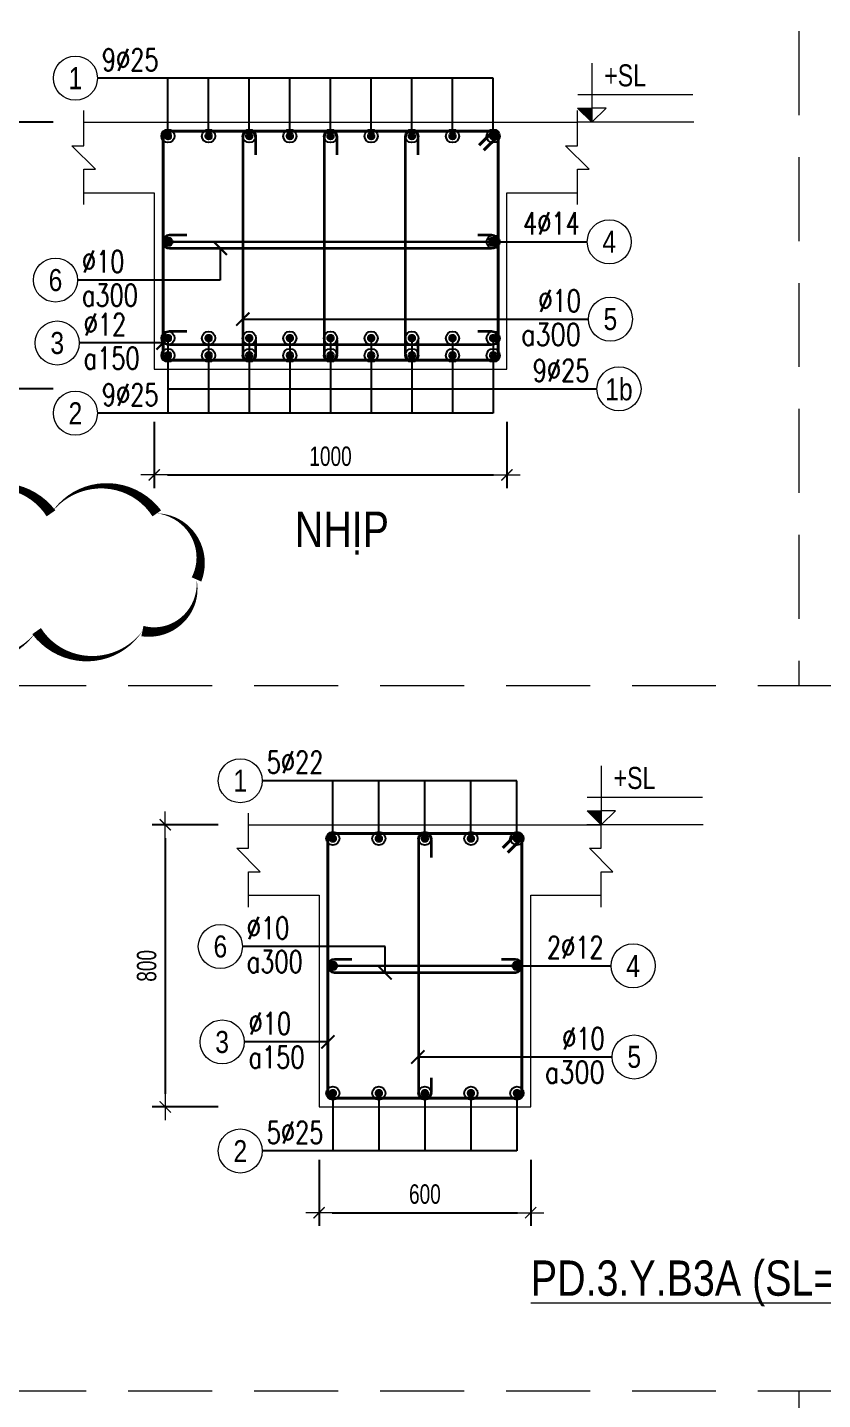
# Model space of a CAD drawing. Header units: millimetres. Extents: x 0 to 264070, y -218202 to 27271.
# Drawn here: x 256760 to 259014, y -193173 to -189282 of the extents above; entities that cross this region are included whole.
import ezdxf
from ezdxf.enums import TextEntityAlignment as Align

# ---------------------------------------------------------------- set-up
doc = ezdxf.new("R2010")
doc.units = ezdxf.units.MM
doc.header["$PDMODE"] = 3
doc.linetypes.add('HIDDEN2', pattern=[4.762499999999999, 3.175, -1.5875])
doc.layers.get('0').update_dxf_attribs({"lineweight": 20})
doc.layers.get('Defpoints').update_dxf_attribs({"color": 151, "lineweight": 9})
doc.layers.add('2020-08-14', color=6, linetype='Continuous', lineweight=20, plot=False)
for name, color, linetype, lineweight in [('NDC_S_ANNO', 7, 'Continuous', 20), ('NDC_S_CONTINUOUS', 3, 'Continuous', 20), ('NDC_S_DIM', 1, 'Continuous', 15), ('NDC_S_HIDDEN', 8, 'HIDDEN2', 13), ('NDC_S_REBAR', 4, 'Continuous', 35), ('NDC_S_STIRRUP', 4, 'Continuous', 40), ('NDC_S_TEXT SYMBOL', 7, 'Continuous', 20), ('NDC_S_THIN LINE', 8, 'Continuous', 9), ('NDC_S_VN TEXT', 7, 'Continuous', 20)]:
    doc.layers.add(name, color=color, linetype=linetype, lineweight=lineweight)
doc.styles.add('ARIAL', font='arial.ttf', dxfattribs={"width": 0.8})
doc.styles.add('NDC_ANNO', font='', dxfattribs={"width": 0.8})
doc.styles.add('NDC_DIM', font='', dxfattribs={"width": 0.75})
doc.styles.add('NDC_EN TXT', font='romans.shx', dxfattribs={"width": 0.8})
doc.styles.get('NDC_ANNO').set_extended_font_data('Dotum')
doc.styles.get('NDC_DIM').set_extended_font_data('Dotum')
doc.dimstyles.new('NDC_dim_25', dxfattribs={"dimscale": 25, "dimtxt": 2.2, "dimasz": 1.5, "dimexe": 1.5, "dimexo": 2.5, "dimgap": 1, "dimtad": 1, "dimdec": 0, "dimzin": 0, "dimdsep": 46, "dimtxsty": 'NDC_DIM', "dimblk": 'DIMMARK', "dimcen": 0.09, "dimdle": 1.2, "dimclrd": 1, "dimclre": 1, "dimclrt": 3, "dimadec": 0, "dimazin": 0, "dimtfac": 1, "dimtdec": 0, "dimtix": 1, "dimtofl": 0, "dimtmove": 0, "dimatfit": 3, "dimfxl": 6, "dimfxlon": 1, "dimtolj": 1, "dimtzin": 0, "dimarcsym": 0})

# ---------------------------------------------------------------- blocks, each defined once
blk = doc.blocks.new('kata_block_TD')
at = {"color": 6, "linetype": 'ByBlock', "lineweight": -2, "style": 'ARIAL', "width": 0.8}
blk.add_attdef('SECTDET2', text='', height=5, dxfattribs=at).set_placement((0, 7.970649532882817), align=Align.CENTER)
at = {"color": 0, "linetype": 'ByBlock', "lineweight": -2, "style": 'ARIAL', "width": 0.8}
blk.add_attdef('SECTDET1', text='', height=5, dxfattribs=at).set_placement((0, 1.470649532882817), align=Align.CENTER)
at = {"color": 3, "lineweight": 25, "style": 'ARIAL', "width": 0.8}
blk.add_attdef('SSCALE', text='', height=2.5, dxfattribs=at).set_placement((0, -3.998868953555331), align=Align.CENTER)
blk = doc.blocks.new('kata_block_CT')
at = {"layer": 'NDC_S_ANNO'}
blk.add_hatch(color=3, dxfattribs=at).paths.add_polyline_path([(0, 1.596954857557648), (-1.612010908633238, 1.596954857557648), (0, 0)])
at = {"layer": 'NDC_S_ANNO', "ltscale": 50}
h = blk.add_hatch(dxfattribs=at)
h.set_pattern_fill('ANSI31', color=256, scale=1.406250541793835, style=0)
h.set_pattern_definition([(45.00000000000001, (0, 5.456968210637569e-12), (-3.157122508925224, 3.157122508925225), [])])
h.paths.add_polyline_path([(0, 1.596954857557648), (0, 0), (1.612010908924276, 1.596954857557648)])
for p, q in [((-1.592704896858777, 3.140833880479477), (11.46947077315417, 3.140833880479477)), ((11.56125648126181, 5.456968210637569e-12), (-1.63869572513795, 5.456968210637569e-12))]:
    blk.add_line(p, q, dxfattribs=at)
for points in [[(0, 6.69495074864426), (0, 0)], [(0, 0), (-1.612010908924276, 1.596954857557648), (0, 1.596954857557648)], [(0, 0), (1.612010908924276, 1.596954857557648), (0, 1.596954857557648)]]:
    blk.add_lwpolyline(points, dxfattribs=at)
at = {"layer": 'NDC_S_ANNO', "color": 8, "ltscale": 50}
blk.add_lwpolyline([(0, 0), (-1.612010908633238, 1.596954857557648), (0, 1.596954857557648)], dxfattribs=at)
at = {"layer": 'NDC_S_TEXT SYMBOL', "color": 3, "style": 'NDC_ANNO', "width": 0.8}
blk.add_attdef('CT', (1.409564409346785, 4.068271311703938), '', height=2.5, dxfattribs=at)
blk = doc.blocks.new('DIMMARK')
at = {"layer": 'NDC_S_DIM', "color": 1}
blk.add_line((-1.5, 0), (1, 0), dxfattribs=at)
at = {"layer": 'NDC_S_DIM', "color": 2, "const_width": 0.1}
blk.add_lwpolyline([(-0.4242640687119285, -0.4242640687119285), (0.4242640687119285, 0.4242640687119285)], dxfattribs=at)
blk = doc.blocks.new('*D778')
at = {"layer": 'Defpoints', "color": 0, "transparency": 16777216}
for p in [(257586.6993004915, -192343.0467164857), (258186.6993004915, -192343.0467164857), (258186.6993004915, -192643.0467164857)]:
    blk.add_point(p, dxfattribs=at)
at = {"layer": 'NDC_S_DIM', "color": 1, "lineweight": -2, "transparency": 16777216}
for p, q in [((257586.6993004915, -192493.0467164857), (257586.6993004915, -192680.5467164857)), ((258186.6993004915, -192493.0467164857), (258186.6993004915, -192680.5467164857)), ((257624.1993004915, -192643.0467164857), (258149.1993004915, -192643.0467164857))]:
    blk.add_line(p, q, dxfattribs=at)
at = {"layer": 'NDC_S_DIM', "color": 1, "lineweight": -2, "transparency": 16777216, "xscale": 37.5, "yscale": 37.5, "zscale": 37.5, "rotation": 180}
blk.add_blockref('DIMMARK', (257586.6993004915, -192643.0467164857), dxfattribs=at)
at = {"layer": 'NDC_S_DIM', "color": 1, "lineweight": -2, "transparency": 16777216, "xscale": 37.5, "yscale": 37.5, "zscale": 37.5}
blk.add_blockref('DIMMARK', (258186.6993004915, -192643.0467164857), dxfattribs=at)
at = {"layer": 'NDC_S_DIM', "color": 3, "transparency": 16777216, "insert": (257886.6993004915, -192590.5467164857), "char_height": 55.00000000000001, "attachment_point": 5, "style": 'NDC_DIM'}
blk.add_mtext('\\A1;600', dxfattribs=at)
blk = doc.blocks.new('*D779')
at = {"layer": 'Defpoints', "color": 0, "transparency": 16777216}
for p in [(257656.3724250358, -191543.0467164857), (257150.3724250357, -192343.0467164857), (257656.3724250358, -192343.0467164857)]:
    blk.add_point(p, dxfattribs=at)
at = {"layer": 'NDC_S_DIM', "color": 1, "lineweight": -2, "transparency": 16777216}
for p, q in [((257300.3724250357, -191543.0467164857), (257112.8724250357, -191543.0467164857)), ((257150.3724250357, -191580.5467164857), (257150.3724250357, -192305.5467164857)), ((257300.3724250357, -192343.0467164857), (257112.8724250357, -192343.0467164857))]:
    blk.add_line(p, q, dxfattribs=at)
at = {"layer": 'NDC_S_DIM', "color": 1, "lineweight": -2, "transparency": 16777216, "xscale": 37.5, "yscale": 37.5, "zscale": 37.5}
for p, rotation in [((257150.3724250357, -191543.0467164857), 90), ((257150.3724250357, -192343.0467164857), 270)]:
    blk.add_blockref('DIMMARK', p, dxfattribs=dict(at, rotation=rotation))
at = {"layer": 'NDC_S_DIM', "color": 3, "transparency": 16777216, "insert": (257097.8724250358, -191943.0467164856), "char_height": 55.00000000000001, "attachment_point": 5, "rotation": 90, "style": 'NDC_DIM'}
blk.add_mtext('\\A1;800', dxfattribs=at)
blk = doc.blocks.new('kata_block_THEP')
at = {"layer": 'NDC_S_REBAR', "color": 0}
for p, q in [((-0.5, 0), (0.5, 0)), ((-0.3535533905960619, 0.353553390592424), (0.3535533905960619, -0.353553390592424)), ((0.3535533905960619, 0.353553390592424), (-0.3535533905960619, -0.353553390592424)), ((0, 0.5), (0, -0.5))]:
    blk.add_line(p, q, dxfattribs=at)
at = {"layer": 'NDC_S_REBAR', "color": 0, "const_width": 0.08333333333333334}
blk.add_lwpolyline([(-0.5, -1.818989403545856e-12, 1), (0.5000000000145519, -1.818989403545856e-12, 1), (-0.5, -1.818989403545856e-12, 1)], format="xyb", dxfattribs=at)
blk = doc.blocks.new('*U240')
blk.add_circle((-2.5, 0), 2.5)
at = {"layer": 'NDC_S_VN TEXT', "color": 3, "style": 'NDC_EN TXT', "width": 0.75}
blk.add_attdef('DK1', (0.5, 0.8455043070534884), '', height=2.5, dxfattribs=at)
at = {"layer": 'NDC_S_VN TEXT', "color": 7, "style": 'ARIAL', "width": 0.8}
blk.add_attdef('SH2', text='', height=2.5, dxfattribs=at).set_placement((-2.5, 0), align=Align.MIDDLE)
blk = doc.blocks.new('*U241')
blk.add_circle((-2.5, 0), 2.5)
at = {"layer": 'NDC_S_VN TEXT', "color": 3, "style": 'NDC_EN TXT', "width": 0.75}
for tag, p in [('DK1', (0.5, 0.8455043070534884)), ('KC1', (0.5, -2.972544307831413))]:
    blk.add_attdef(tag, p, '', height=2.5, dxfattribs=at)
at = {"layer": 'NDC_S_VN TEXT', "color": 7, "style": 'ARIAL', "width": 0.8}
blk.add_attdef('SH2', text='', height=2.5, dxfattribs=at).set_placement((-2.5, 0), align=Align.MIDDLE)
blk = doc.blocks.new('*U239')
blk.add_circle((2.5, 0), 2.5)
at = {"layer": 'NDC_S_VN TEXT', "color": 3, "style": 'NDC_EN TXT', "width": 0.75}
blk.add_attdef('DK2', text='', height=2.5, dxfattribs=at).set_placement((-0.85, 0.8455043070534884), align=Align.RIGHT)
at = {"layer": 'NDC_S_VN TEXT', "color": 7, "style": 'ARIAL', "width": 0.8}
blk.add_attdef('SH3', text='', height=2.5, dxfattribs=at).set_placement((2.5, 0), align=Align.MIDDLE)
blk = doc.blocks.new('*U321')
blk.add_circle((2.5, 0), 2.5)
at = {"layer": 'NDC_S_VN TEXT', "color": 3, "style": 'NDC_EN TXT'}
for tag, width, p in [('DK2', 0.75, (-0.85, 0.8455043070534884)), ('KC2', 0.8, (-0.85, -2.972544307831413))]:
    blk.add_attdef(tag, text='', height=2.5, dxfattribs=dict(at, width=width)).set_placement(p, align=Align.RIGHT)
at = {"layer": 'NDC_S_VN TEXT', "color": 7, "style": 'ARIAL', "width": 0.8}
blk.add_attdef('SH3', text='', height=2.5, dxfattribs=at).set_placement((2.5, 0), align=Align.MIDDLE)
blk = doc.blocks.new('*D950')
at = {"layer": 'Defpoints', "color": 0, "transparency": 16777216}
for p in [(257119.1168636106, -190250.6627132568), (258119.1168636106, -190306.8550802586), (258119.1168636106, -190550.6627132568)]:
    blk.add_point(p, dxfattribs=at)
at = {"layer": 'NDC_S_DIM', "color": 1, "lineweight": -2, "transparency": 16777216}
for p, q in [((257119.1168636106, -190400.6627132568), (257119.1168636106, -190588.1627132568)), ((258119.1168636106, -190400.6627132568), (258119.1168636106, -190588.1627132568)), ((257156.6168636106, -190550.6627132568), (258081.6168636106, -190550.6627132568))]:
    blk.add_line(p, q, dxfattribs=at)
at = {"layer": 'NDC_S_DIM', "color": 1, "lineweight": -2, "transparency": 16777216, "xscale": 37.5, "yscale": 37.5, "zscale": 37.5, "rotation": 180}
blk.add_blockref('DIMMARK', (257119.1168636106, -190550.6627132568), dxfattribs=at)
at = {"layer": 'NDC_S_DIM', "color": 1, "lineweight": -2, "transparency": 16777216, "xscale": 37.5, "yscale": 37.5, "zscale": 37.5}
blk.add_blockref('DIMMARK', (258119.1168636106, -190550.6627132568), dxfattribs=at)
at = {"layer": 'NDC_S_DIM', "color": 3, "transparency": 16777216, "insert": (257619.1168636106, -190498.1627132568), "char_height": 55.00000000000001, "attachment_point": 5, "style": 'NDC_DIM'}
blk.add_mtext('\\A1;1000', dxfattribs=at)
blk = doc.blocks.new('*D951')
at = {"layer": 'Defpoints', "color": 0, "transparency": 16777216}
for p in [(257188.7899881549, -189550.6627132568), (256682.7899881549, -190306.8550802586), (257188.7899881549, -190306.8550802586)]:
    blk.add_point(p, dxfattribs=at)
at = {"layer": 'NDC_S_DIM', "color": 1, "lineweight": -2, "transparency": 16777216}
for p, q in [((256832.7899881549, -189550.6627132568), (256645.2899881549, -189550.6627132568)), ((256682.7899881549, -189588.1627132568), (256682.7899881549, -190269.3550802586)), ((256832.7899881549, -190306.8550802586), (256645.2899881549, -190306.8550802586))]:
    blk.add_line(p, q, dxfattribs=at)
at = {"layer": 'NDC_S_DIM', "color": 1, "lineweight": -2, "transparency": 16777216, "xscale": 37.5, "yscale": 37.5, "zscale": 37.5}
for p, rotation in [((256682.7899881549, -189550.6627132568), 90), ((256682.7899881549, -190306.8550802586), 270)]:
    blk.add_blockref('DIMMARK', p, dxfattribs=dict(at, rotation=rotation))
at = {"layer": 'NDC_S_DIM', "color": 3, "transparency": 16777216, "insert": (256630.2899881549, -189928.7588967576), "char_height": 55.00000000000001, "attachment_point": 5, "rotation": 90, "style": 'NDC_DIM'}
blk.add_mtext('\\A1;756', dxfattribs=at)

msp = doc.modelspace()

# ---------------------------------------------------------------- linework, layer by layer
at = {"layer": '2020-08-14'}
msp.add_lwpolyline([(255626.4877422582, -190659.8190815328, 0, 30, -0.52056705), (255926.4877422582, -190659.8190815328, 0, 30, -0.52056705), (256226.4877422582, -190659.8190815328, 0, 30, -0.52056705), (256526.4877422582, -190659.8190815328, 0, 30, -0.52056705), (256826.4877422582, -190659.8190815328, 0, 30, -0.52056705), (257126.4877422582, -190659.8190815328, 0, 30, -0.52056705), (257239.1021164111, -190847.2047073799, 0, 30, -0.52056705), (257085.612677273, -190993.7152682419, 0, 30, -0.52056705), (256785.612677273, -190993.7152682419, 0, 30, -0.52056705), (256485.612677273, -190993.7152682419, 0, 30, -0.52056705), (256185.612677273, -190993.7152682419, 0, 30, -0.52056705), (255885.612677273, -190993.7152682419, 0, 30, -0.52056705), (255626.4877422582, -190952.8402032566, 0, 30, -0.52056705)], format="xyseb", close=True, dxfattribs=at)
at = {"layer": 'NDC_S_CONTINUOUS'}
for points in [[(256919.1168636106, -189550.6627132568), (257119.1168636106, -189550.6627132568), (257119.1168636106, -189550.6627132568), (258119.1168636106, -189550.6627132568), (258119.1168636106, -189550.6627132568), (258319.1168636106, -189550.6627132568)], [(256919.1168636106, -189750.6627132568), (257119.1168636106, -189750.6627132568), (257119.1168636106, -190250.6627132568), (258119.1168636106, -190250.6627132568), (258119.1168636106, -189750.6627132568), (258319.1168636106, -189750.6627132568)], [(257386.6993004915, -191543.0467164857), (257586.6993004915, -191543.0467164857), (257586.6993004915, -191543.0467164857), (258186.6993004915, -191543.0467164857), (258186.6993004915, -191543.0467164857), (258386.6993004915, -191543.0467164857)], [(257386.6993004915, -191743.0467164857), (257586.6993004915, -191743.0467164857), (257586.6993004915, -192343.0467164857), (258186.6993004915, -192343.0467164857), (258186.6993004915, -191743.0467164857), (258386.6993004915, -191743.0467164857)]]:
    msp.add_lwpolyline(points, dxfattribs=at)
at = {"layer": 'NDC_S_HIDDEN', "ltscale": 75}
for p, q in [((258946.9401738248, -187149.0592886469), (258946.9401738248, -191149.0592886424)), ((264069.962048562, -191149.0592886423), (246139.3854869821, -191149.0592886423)), ((264069.962048562, -193149.05928864), (246139.3854869821, -193149.05928864)), ((258946.9401738248, -193149.05928864), (258946.9401738248, -201149.0592886309))]:
    msp.add_line(p, q, dxfattribs=at)
at = {"layer": 'NDC_S_REBAR'}
for points in [[(257407.0488636106, -189643.0074031901), (257407.0488636106, -189594.0942333803, 0.9999999999999999), (257370.1848636105, -189594.0942333803), (257370.1848636105, -190207.2307132567, 0.9999999999999999), (257407.0488636106, -190207.2307132567), (257407.0488636106, -190167.9738222479, -0.414213562)], [(257637.5488636106, -189643.0074031901), (257637.5488636106, -189594.0942333803, 0.9999999999999999), (257600.6848636105, -189594.0942333803), (257600.6848636105, -190207.2307132567, 0.9999999999999999), (257637.5488636106, -190207.2307132567), (257637.5488636106, -190167.9738222479, -0.414213562)], [(257868.0488636108, -189643.0074031901), (257868.0488636108, -189594.0942333803, 0.9999999999999999), (257831.1848636108, -189594.0942333803), (257831.1848636108, -190207.2307132568, 0.9999999999999999), (257868.0488636108, -190207.2307132568), (257868.0488636108, -190167.9738222479, -0.414213562)], [(257211.4620334205, -189871.2307132568), (257162.5488636106, -189871.2307132568, 0.9999999999999999), (257162.5488636106, -189908.0947132568), (258075.6848636105, -189908.0947132568, 0.9999999999999999), (258075.6848636105, -189871.2307132568), (258036.4279726017, -189871.2307132568, -0.414213562)], [(257211.4620334205, -190144.2896390224), (257162.5488636106, -190144.2896390224, 0.9999999999999999), (257162.5488636106, -190181.1536390224), (258075.6848636105, -190181.1536390224, 0.9999999999999999), (258075.6848636105, -190144.2896390224), (258036.4279726017, -190144.2896390224, -0.414213562)], [(257905.0693425855, -191635.391406419), (257905.0693425855, -191586.4782366091, 0.9999999999999999), (257868.2053425855, -191586.4782366091), (257868.2053425855, -192299.6147164856, 0.9999999999999999), (257905.0693425855, -192299.6147164856), (257905.0693425855, -192260.3578254768, -0.414213562)], [(257679.0444703013, -191924.6147164857), (257630.1313004915, -191924.6147164857, 0.9999999999999999), (257630.1313004915, -191961.4787164857), (258143.2673004914, -191961.4787164857, 0.9999999999999999), (258143.2673004914, -191924.6147164857), (258104.0104094826, -191924.6147164857, -0.414213562)]]:
    msp.add_lwpolyline(points, format="xyb", dxfattribs=at)
at = {"layer": 'NDC_S_STIRRUP'}
for points in [[(258040.1168636106, -189615.6627132568), (258080.1168636106, -189575.6627132568, -0.414213562), (258094.1168636106, -189589.6627132568), (258094.1168636106, -190211.6627132568, -0.414213562), (258080.1168636106, -190225.6627132568), (257158.1168636106, -190225.6627132568, -0.414213562), (257144.1168636106, -190211.6627132568), (257144.1168636106, -189589.6627132568, -0.414213562), (257158.1168636106, -189575.6627132568), (258080.1168636106, -189575.6627132568, -0.414213562), (258094.1168636106, -189589.6627132568), (258054.1168636106, -189629.6627132568)], [(258107.6993004915, -191608.0467164857), (258147.6993004915, -191568.0467164857, -0.414213562), (258161.6993004915, -191582.0467164857), (258161.6993004915, -192304.0467164857, -0.414213562), (258147.6993004915, -192318.0467164857), (257625.6993004915, -192318.0467164857, -0.414213562), (257611.6993004915, -192304.0467164857), (257611.6993004915, -191582.0467164857, -0.414213562), (257625.6993004915, -191568.0467164857), (258147.6993004915, -191568.0467164857, -0.414213562), (258161.6993004915, -191582.0467164857), (258121.6993004915, -191622.0467164857)]]:
    msp.add_lwpolyline(points, format="xyb", dxfattribs=at)
at = {"layer": 'NDC_S_THIN LINE'}
for points in [[(256919.1168636106, -189783.9960465901), (256919.1168636106, -189683.9960465901), (256952.4501969439, -189683.9960465901), (256885.7835302773, -189617.3293799234), (256919.1168636106, -189617.3293799234), (256919.1168636106, -189517.3293799234)], [(258319.1168636106, -189783.9960465901), (258319.1168636106, -189683.9960465901), (258352.4501969439, -189683.9960465901), (258285.7835302773, -189617.3293799234), (258319.1168636106, -189617.3293799234), (258319.1168636106, -189517.3293799234)], [(257386.6993004915, -191776.380049819), (257386.6993004915, -191676.380049819), (257420.0326338248, -191676.380049819), (257353.3659671581, -191609.7133831523), (257386.6993004915, -191609.7133831523), (257386.6993004915, -191509.7133831523)], [(258386.6993004915, -191776.380049819), (258386.6993004915, -191676.380049819), (258420.0326338248, -191676.380049819), (258353.3659671581, -191609.7133831523), (258386.6993004915, -191609.7133831523), (258386.6993004915, -191509.7133831523)]]:
    msp.add_lwpolyline(points, dxfattribs=at)

# ---------------------------------------------------------------- block references
at = {"layer": 'NDC_S_REBAR', "xscale": 22, "yscale": 22, "zscale": 22}
for p in [(257158.1168636106, -189589.6627132568), (257273.3668636106, -189589.6627132568), (257388.6168636106, -189589.6627132568), (257503.8668636106, -189589.6627132568), (257619.1168636106, -189589.6627132568), (257734.3668636106, -189589.6627132568), (257849.6168636106, -189589.6627132568), (257964.8668636106, -189589.6627132568), (258080.1168636106, -189589.6627132568), (257158.1168636106, -189889.6627132568), (258080.1168636106, -189889.6627132568), (257158.1168636106, -190162.7216390224), (257273.3668636106, -190162.7216390224), (257388.6168636106, -190162.7216390224), (257503.8668636106, -190162.7216390224), (257619.1168636106, -190162.7216390224), (257734.3668636106, -190162.7216390224), (257849.6168636106, -190162.7216390224), (257964.8668636106, -190162.7216390224), (258080.1168636106, -190162.7216390224), (257158.1168636106, -190211.6627132568), (257273.3668636106, -190211.6627132568), (257388.6168636106, -190211.6627132568), (257503.8668636106, -190211.6627132568), (257619.1168636106, -190211.6627132568), (257734.3668636106, -190211.6627132568), (257849.6168636106, -190211.6627132568), (257964.8668636106, -190211.6627132568), (258080.1168636106, -190211.6627132568), (257756.1993004915, -191582.0467164857), (257886.6993004915, -191582.0467164857), (258017.1993004915, -191582.0467164857), (258147.6993004915, -191582.0467164857), (258147.6993004915, -191943.0467164857), (257756.1993004915, -192304.0467164857), (257886.6993004915, -192304.0467164857), (258017.1993004915, -192304.0467164857), (258147.6993004915, -192304.0467164857)]:
    msp.add_blockref('kata_block_THEP', p, dxfattribs=at)
at = {"layer": 'NDC_S_REBAR', "color": 3, "xscale": 22, "yscale": 22, "zscale": 22}
for p in [(257625.6993004915, -191582.0467164857), (257625.6993004915, -191943.0467164857), (257625.6993004915, -192304.0467164857)]:
    msp.add_blockref('kata_block_THEP', p, dxfattribs=at)
at = {"layer": 'NDC_S_THIN LINE', "xscale": 25, "yscale": 25, "zscale": 25}
for name, p, values in [('*U240', (256958.1168636106, -189425.6627132568), {'SH2': '1', 'DK1': '9%%c25'}), ('*U239', (258347.0071074081, -189889.6627132568), {'SH3': '4', 'DK2': '4%%c14'}), ('*U241', (256901.6168636105, -189998.1540800439), {'SH2': '6', 'DK1': '%%c10', 'KC1': 'a300'}), ('*U321', (258350.1730624748, -190109.1298414361), {'SH3': '5', 'DK2': '%%c10', 'KC2': 'a300'}), ('*U241', (256906.6168636106, -190176.6287820253), {'SH2': '3', 'DK1': '%%c12', 'KC1': 'a150'}), ('*U239', (258374.4877944553, -190306.8393389137), {'SH3': '1b', 'DK2': '9%%c25'}), ('*U240', (256958.1168636106, -190375.6627132568), {'SH2': '2', 'DK1': '9%%c25'}), ('*U240', (257425.6993004915, -191418.0467164857), {'SH2': '1', 'DK1': '5%%c22'}), ('*U241', (257369.1993004915, -191888.0467164857), {'SH2': '6', 'DK1': '%%c10', 'KC1': 'a300'}), ('*U239', (258414.589544289, -191943.0467164857), {'SH3': '4', 'DK2': '2%%c12'}), ('*U241', (257374.1993004915, -192158.8673870952), {'SH2': '3', 'DK1': '%%c10', 'KC1': 'a150'}), ('*U321', (258417.7554993557, -192201.513844665), {'SH3': '5', 'DK2': '%%c10', 'KC2': 'a300'}), ('*U240', (257425.6993004915, -192468.0467164857), {'SH2': '2', 'DK1': '5%%c25'})]:
    msp.add_blockref(name, p, dxfattribs=at).add_auto_attribs(values)
at = {"layer": 'NDC_S_VN TEXT', "xscale": 25, "yscale": 25, "zscale": 25}
for p in [(258360.0842567391, -189550.6627132569), (258386.6993004915, -191543.0467164857)]:
    msp.add_blockref('kata_block_CT', p, dxfattribs=at).add_auto_attribs({'CT': '+SL'})
at = {"layer": 'NDC_S_VN TEXT'}
ref = msp.add_blockref('kata_block_TD', (257651.3197106649, -190784.3003687485), dxfattribs=dict(at, xscale=20, yscale=20, zscale=20))
ref.add_attrib('SECTDET1', 'NHỊP', dxfattribs={"layer": '0', "color": 0, "linetype": 'ByBlock', "lineweight": -2, "height": 100, "style": 'ARIAL', "width": 0.8}).set_placement((257651.3197106649, -190754.8873780909), align=Align.CENTER)
ref = msp.add_blockref('kata_block_TD', (258920.1862565779, -192907.9523634227), dxfattribs=dict(at, xscale=20, yscale=20, zscale=20))
ref.add_attrib('SECTDET1', '%%uPD.3.Y.B3A (SL=1; L=16960)', dxfattribs={"layer": '0', "color": 0, "linetype": 'ByBlock', "lineweight": -2, "height": 100, "style": 'ARIAL', "width": 0.8}).set_placement((258920.1862565779, -192878.539372765), align=Align.CENTER)

# ---------------------------------------------------------------- dimensions: what is measured, and where the dimension line sits
at = {"layer": 'NDC_S_DIM'}
for base, p1, p2, picture, middle in [((256682.7899881549, -190306.8550802586), (257188.7899881549, -189550.6627132568), (257188.7899881549, -190306.8550802586), '*D951', (256630.2899881549, -189928.7588967576)), ((257150.3724250357, -192343.0467164857), (257656.3724250358, -191543.0467164857), (257656.3724250358, -192343.0467164857), '*D779', (257097.8724250358, -191943.0467164856))]:
    dim = msp.add_linear_dim(base=base, p1=p1, p2=p2, angle=270, dimstyle='NDC_dim_25', dxfattribs=at)
    dim.commit()
    dim.dimension.update_dxf_attribs({"geometry": picture, "text_midpoint": middle})
for base, p1, p2, picture, middle in [((258119.1168636106, -190550.6627132568), (257119.1168636106, -190250.6627132568), (258119.1168636106, -190306.8550802586), '*D950', (257619.1168636106, -190498.1627132568)), ((258186.6993004915, -192643.0467164857), (257586.6993004915, -192343.0467164857), (258186.6993004915, -192343.0467164857), '*D778', (257886.6993004915, -192590.5467164857))]:
    dim = msp.add_linear_dim(base=base, p1=p1, p2=p2, dimstyle='NDC_dim_25', dxfattribs=at)
    dim.commit()
    dim.dimension.update_dxf_attribs({"geometry": picture, "text_midpoint": middle})

# ---------------------------------------------------------------- leaders
at = {"layer": 'NDC_S_THIN LINE'}
for points, override in [([(257158.1168636106, -189589.6627132568), (257158.1168636106, -189425.6627132568), (256958.1168636106, -189425.6627132568)], {"dimldrblk": 'DotBlank'}), ([(257273.3668636106, -189589.6627132568), (257273.3668636106, -189425.6627132568), (256958.1168636106, -189425.6627132568)], {"dimldrblk": 'DotBlank'}), ([(258080.1168636106, -189589.6627132568), (258080.1168636106, -189425.6627132568), (256958.1168636106, -189425.6627132568)], {"dimldrblk": 'DotBlank'}), ([(257388.6168636105, -189589.6627132568), (257388.6168636105, -189425.6627132568), (257073.3668636105, -189425.6627132568)], {"dimldrblk": 'DotBlank'}), ([(257503.8668636105, -189589.6627132568), (257503.8668636105, -189425.6627132568), (257188.6168636105, -189425.6627132568)], {"dimldrblk": 'DotBlank'}), ([(257619.1168636105, -189589.6627132568), (257619.1168636105, -189425.6627132568), (257303.8668636105, -189425.6627132568)], {"dimldrblk": 'DotBlank'}), ([(257734.3668636105, -189589.6627132568), (257734.3668636105, -189425.6627132568), (257419.1168636105, -189425.6627132568)], {"dimldrblk": 'DotBlank'}), ([(257849.6168636105, -189589.6627132568), (257849.6168636105, -189425.6627132568), (257534.3668636105, -189425.6627132568)], {"dimldrblk": 'DotBlank'}), ([(257964.8668636105, -189589.6627132568), (257964.8668636105, -189425.6627132568), (257649.6168636105, -189425.6627132568)], {"dimldrblk": 'DotBlank'}), ([(257306.4501969437, -189908.0947132568), (257306.4501969438, -189998.1540800439), (256901.6168636105, -189998.1540800439)], {"dimldrblk": 'ArchTick'}), ([(257158.1168636106, -189889.6627132568), (258086.1168636106, -189889.6627132568)], {"dimasz": 1, "dimldrblk": 'DotBlank'}), ([(258080.1168636106, -189889.6627132568), (257158.1168636106, -189889.6627132568)], {"dimasz": 1, "dimldrblk": 'DotBlank'}), ([(258080.1168636107, -189889.6627132568), (258261.93632604, -189889.6627132568), (258347.0071074081, -189889.6627132568)], {"dimldrblk": 'DotBlank'}), ([(257370.1848636105, -190109.1298414361), (258350.1730624748, -190109.1298414361)], {"dimldrblk": 'ArchTick'}), ([(257144.1168636106, -190176.6287820253), (256906.6168636106, -190176.6287820253)], {"dimldrblk": 'ArchTick'}), ([(257158.1168636108, -190162.7216390224), (257158.1168636108, -190306.8393389137), (258374.4877944553, -190306.8393389137)], {"dimldrblk": 'DotBlank'}), ([(257273.3668636109, -190162.7216390224), (257273.3668636109, -190306.8393389137), (257588.6168636109, -190306.8393389137)], {"dimldrblk": 'DotBlank'}), ([(257388.6168636109, -190162.7216390224), (257388.6168636109, -190306.8393389137), (257703.8668636109, -190306.8393389137)], {"dimldrblk": 'DotBlank'}), ([(257503.8668636109, -190162.7216390224), (257503.8668636109, -190306.8393389137), (257819.1168636109, -190306.8393389137)], {"dimldrblk": 'DotBlank'}), ([(257619.1168636109, -190162.7216390224), (257619.1168636109, -190306.8393389137), (257934.3668636109, -190306.8393389137)], {"dimldrblk": 'DotBlank'}), ([(257734.3668636109, -190162.7216390224), (257734.3668636109, -190306.8393389137), (258049.6168636109, -190306.8393389137)], {"dimldrblk": 'DotBlank'}), ([(257849.6168636109, -190162.7216390224), (257849.6168636109, -190306.8393389137), (258164.8668636109, -190306.8393389137)], {"dimldrblk": 'DotBlank'}), ([(257964.8668636108, -190162.7216390224), (257964.8668636108, -190306.8393389137), (258374.4877944553, -190306.8393389137)], {"dimldrblk": 'DotBlank'}), ([(258080.1168636108, -190162.7216390224), (258080.1168636108, -190306.8393389137), (258374.4877944553, -190306.8393389137)], {"dimldrblk": 'DotBlank'}), ([(257158.1168636106, -190211.6627132568), (257158.1168636106, -190375.6627132568), (256958.1168636106, -190375.6627132568)], {"dimldrblk": 'DotBlank'}), ([(257273.3668636106, -190211.6627132568), (257273.3668636106, -190375.6627132568), (256958.1168636106, -190375.6627132568)], {"dimldrblk": 'DotBlank'}), ([(258080.1168636106, -190211.6627132568), (258080.1168636106, -190375.6627132568), (256958.1168636106, -190375.6627132568)], {"dimldrblk": 'DotBlank'}), ([(257388.6168636105, -190211.6627132568), (257388.6168636105, -190375.6627132568), (257073.3668636105, -190375.6627132568)], {"dimldrblk": 'DotBlank'}), ([(257503.8668636105, -190211.6627132568), (257503.8668636105, -190375.6627132568), (257188.6168636105, -190375.6627132568)], {"dimldrblk": 'DotBlank'}), ([(257619.1168636105, -190211.6627132568), (257619.1168636105, -190375.6627132568), (257303.8668636105, -190375.6627132568)], {"dimldrblk": 'DotBlank'}), ([(257734.3668636105, -190211.6627132568), (257734.3668636105, -190375.6627132568), (257419.1168636105, -190375.6627132568)], {"dimldrblk": 'DotBlank'}), ([(257849.6168636105, -190211.6627132568), (257849.6168636105, -190375.6627132568), (257534.3668636105, -190375.6627132568)], {"dimldrblk": 'DotBlank'}), ([(257964.8668636105, -190211.6627132568), (257964.8668636105, -190375.6627132568), (257649.6168636105, -190375.6627132568)], {"dimldrblk": 'DotBlank'}), ([(257625.6993004915, -191582.0467164857), (257625.6993004915, -191418.0467164857), (257425.6993004915, -191418.0467164857)], {"dimldrblk": 'DotBlank'}), ([(257756.1993004915, -191582.0467164857), (257756.1993004915, -191418.0467164857), (257425.6993004915, -191418.0467164857)], {"dimldrblk": 'DotBlank'}), ([(257886.6993004915, -191582.0467164857), (257886.6993004915, -191418.0467164857), (257425.6993004915, -191418.0467164857)], {"dimldrblk": 'DotBlank'}), ([(258017.1993004915, -191582.0467164857), (258017.1993004915, -191418.0467164857), (257425.6993004915, -191418.0467164857)], {"dimldrblk": 'DotBlank'}), ([(258147.6993004915, -191582.0467164857), (258147.6993004915, -191418.0467164857), (257425.6993004915, -191418.0467164857)], {"dimldrblk": 'DotBlank'}), ([(257774.0326338248, -191963.0467164857), (257774.0326338248, -191888.0467164857), (257369.1993004915, -191888.0467164857)], {"dimldrblk": 'ArchTick'}), ([(257625.6993004915, -191943.0467164857), (258153.6993004915, -191943.0467164857)], {"dimasz": 1, "dimldrblk": 'DotBlank'}), ([(258147.6993004915, -191943.0467164857), (257625.6993004915, -191943.0467164857)], {"dimasz": 1, "dimldrblk": 'DotBlank'}), ([(258147.6993004915, -191943.0467164857), (258414.589544289, -191943.0467164857)], {"dimldrblk": 'DotSmall'}), ([(257611.6993004915, -192158.8673870952), (257374.1993004915, -192158.8673870952)], {"dimldrblk": 'ArchTick'}), ([(257866.6993004915, -192201.513844665), (258417.7554993557, -192201.513844665)], {"dimldrblk": 'ArchTick'}), ([(257625.6993004915, -192304.0467164857), (257625.6993004915, -192468.0467164857), (257425.6993004915, -192468.0467164857)], {"dimldrblk": 'DotBlank'}), ([(257756.1993004915, -192304.0467164857), (257756.1993004915, -192468.0467164857), (257425.6993004915, -192468.0467164857)], {"dimldrblk": 'DotBlank'}), ([(257886.6993004915, -192304.0467164857), (257886.6993004915, -192468.0467164857), (257425.6993004915, -192468.0467164857)], {"dimldrblk": 'DotBlank'}), ([(258017.1993004915, -192304.0467164857), (258017.1993004915, -192468.0467164857), (257425.6993004915, -192468.0467164857)], {"dimldrblk": 'DotBlank'}), ([(258147.6993004915, -192304.0467164857), (258147.6993004915, -192468.0467164857), (257425.6993004915, -192468.0467164857)], {"dimldrblk": 'DotBlank'})]:
    msp.add_leader(points, dimstyle='NDC_dim_25', override=override, dxfattribs=at)

doc.saveas('drawing.dxf')
